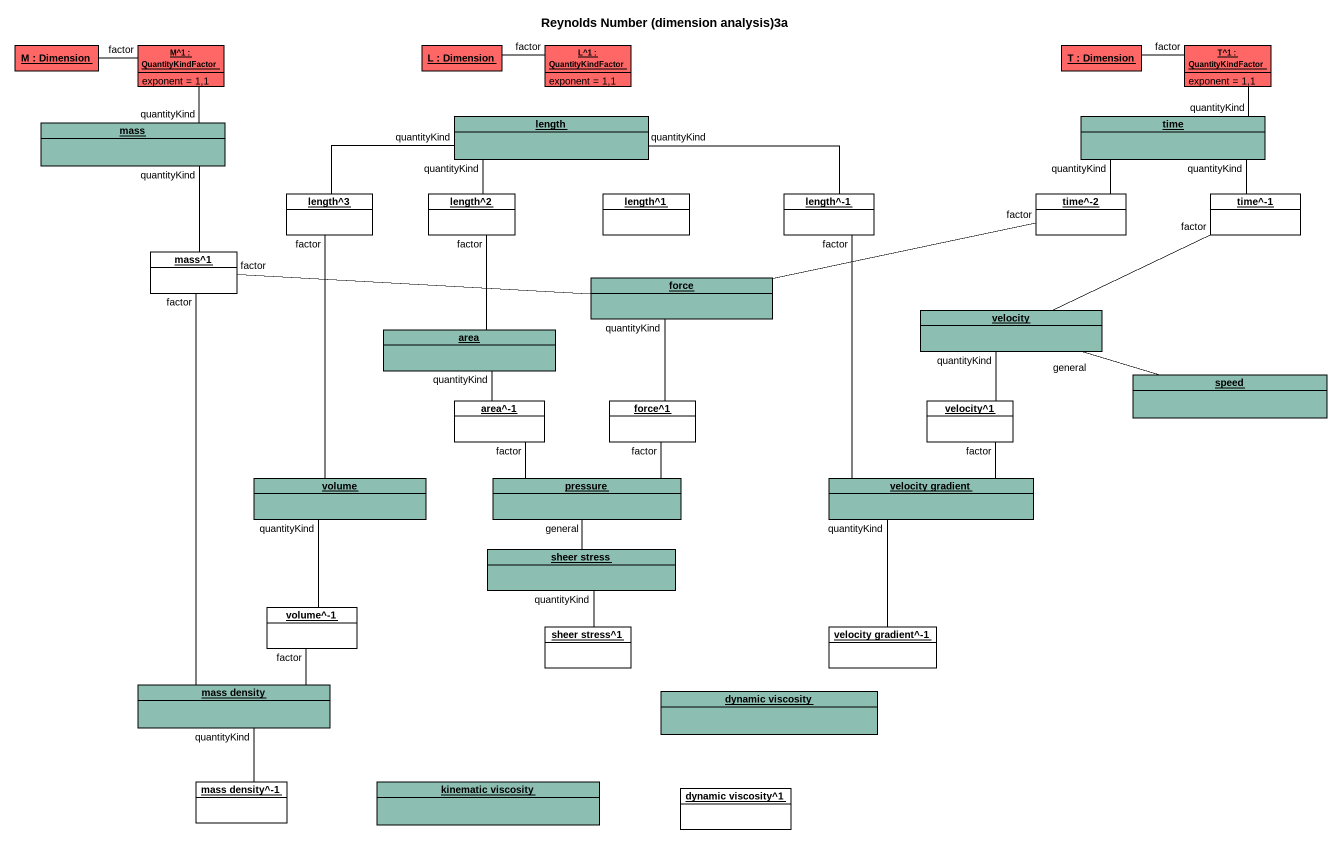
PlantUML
@startuml
title Reynolds Number (dimension analysis)3a
hide circle
hide empty members
object "M : Dimension" as M #FF6666
object "M^1 : QuantityKindFactor" as M_1 #FF6666 {
  exponent = 1,1
}
object "L : Dimension" as L #FF6666
object "L^1 : QuantityKindFactor" as L_1 #FF6666 {
  exponent = 1,1
}
object "T : Dimension" as T #FF6666
object "T^1 : QuantityKindFactor" as T_1 #FF6666 {
  exponent = 1,1
}
object length #8CBEB2
object time #8CBEB2
object mass #8CBEB2
object "length^3" as length_3 #FFFFFF
object "length^2" as length_2 #FFFFFF
object "length^1" as length_1 #FFFFFF
object "length^-1" as length_1_2 #FFFFFF
object "time^-2" as time_2 #FFFFFF
object "time^-1" as time_1 #FFFFFF
object "mass^1" as mass_1 #FFFFFF
object force #8CBEB2
object area #8CBEB2
object velocity #8CBEB2
object "area^-1" as area_1 #FFFFFF
object "force^1" as force_1 #FFFFFF
object "velocity^1" as velocity_1 #FFFFFF
object speed #8CBEB2
object volume #8CBEB2
object pressure #8CBEB2
object "velocity gradient" as velocity_gradient #8CBEB2
object "sheer stress" as sheer_stress #8CBEB2
object "volume^-1" as volume_1 #FFFFFF
object "sheer stress^1" as sheer_stress_1 #FFFFFF
object "velocity gradient^-1" as velocity_gradient_1 #FFFFFF
object "mass density" as mass_density #8CBEB2
object "dynamic viscosity" as dynamic_viscosity #8CBEB2
object "mass density^-1" as mass_density_1 #FFFFFF
object "kinematic viscosity" as kinematic_viscosity #8CBEB2
object "dynamic viscosity^1" as dynamic_viscosity_1 #FFFFFF
M_1 -left- M : factor
L_1 -left- L : factor
T_1 -left- T : factor
length -left- length_3 : quantityKind
length -- length_2 : quantityKind
length -right- length_1_2 : quantityKind
time -up- T_1 : quantityKind
time -- time_2 : quantityKind
time -- time_1 : quantityKind
mass -up- M_1 : quantityKind
mass -- mass_1 : quantityKind
length_3 -- volume : factor
length_2 -- area : factor
length_1_2 -- velocity_gradient : factor
time_2 -left- force : factor
time_1 -left- velocity : factor
mass_1 -right- force : factor
mass_1 -- mass_density : factor
force -- force_1 : quantityKind
area -- area_1 : quantityKind
velocity -- velocity_1 : quantityKind
area_1 -- pressure : factor
force_1 -- pressure : factor
velocity_1 -- velocity_gradient : factor
speed -left- velocity : general
volume -- volume_1 : quantityKind
velocity_gradient -- velocity_gradient_1 : quantityKind
sheer_stress -up- pressure : general
sheer_stress -- sheer_stress_1 : quantityKind
volume_1 -- mass_density : factor
mass_density -- mass_density_1 : quantityKind
@enduml
